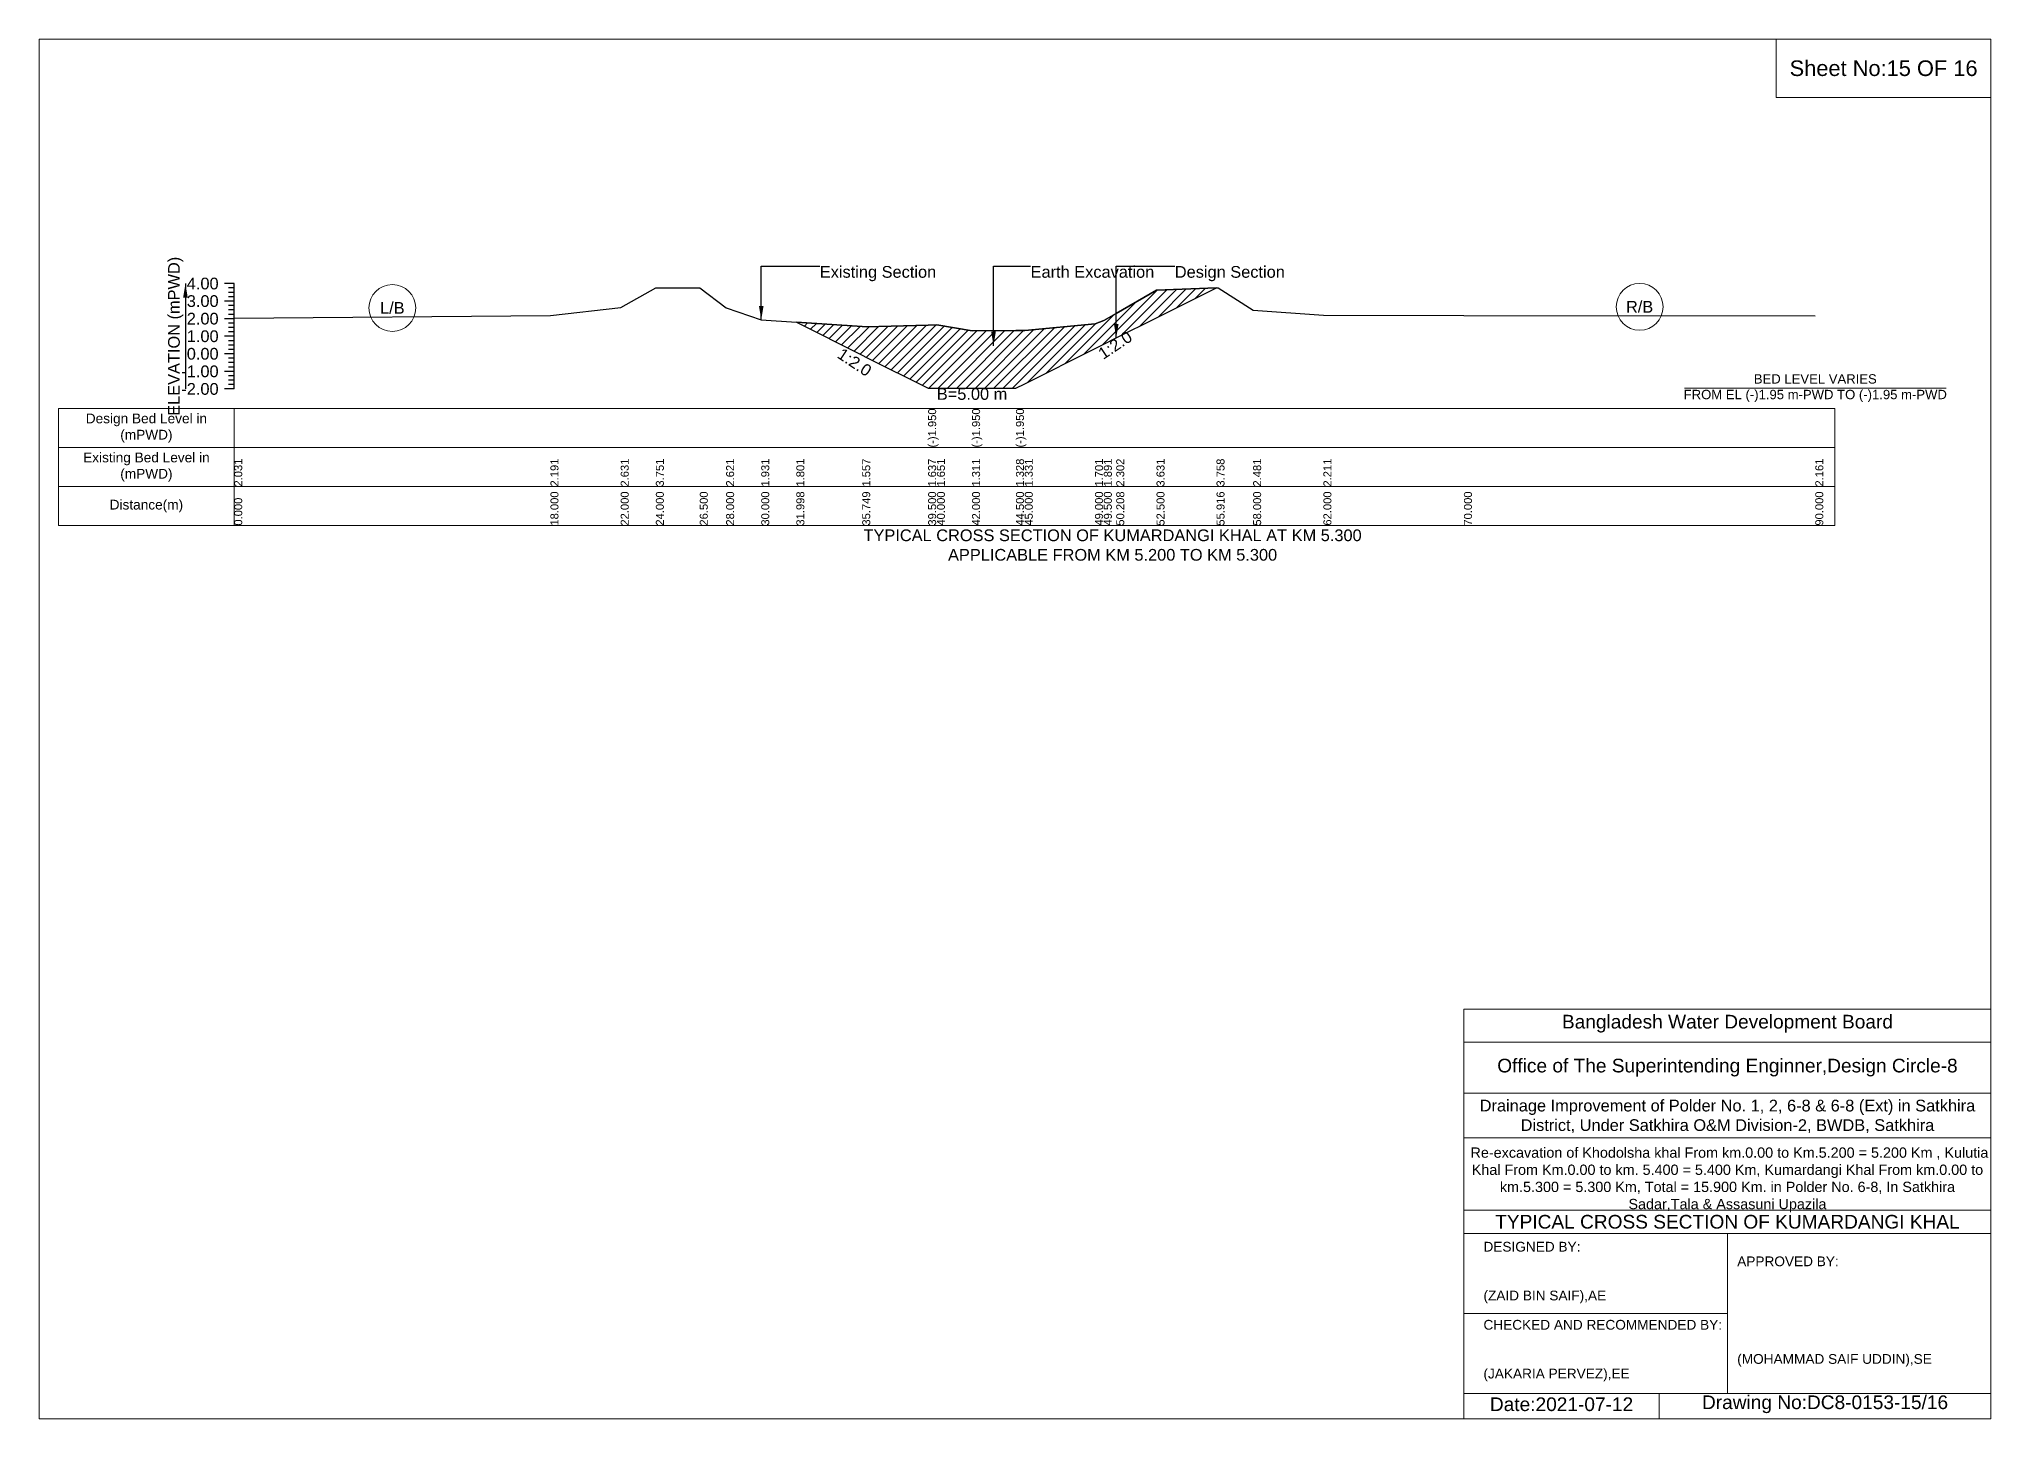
# Model space of a CAD drawing. Header units: inches. Extents: x 91000 to 568000, y -5656 to 0.
# Drawn here: x 550000 to 558000, y -5656 to 0 of the extents above; entities that cross this region are included whole.
import ezdxf

# ---------------------------------------------------------------- set-up
doc = ezdxf.new("R2010")
doc.units = ezdxf.units.IN
doc.header["$LTSCALE"] = 7
doc.header["$MEASUREMENT"] = 0
for name, color, linetype, lineweight in [('Cross section Data Border', 7, 'Continuous', 9), ('Cross Section Labels', 7, 'Continuous', 9), ('Existing_Bed_Level for Xsection', 7, 'Continuous', 25)]:
    doc.layers.add(name, color=color, linetype=linetype, lineweight=lineweight)
doc.styles.get("Standard").update_dxf_attribs({"font": 'arial.ttf'})
doc.dimstyles.get("Standard").update_dxf_attribs({"dimtxt": 0.18, "dimasz": 0.18, "dimexe": 0.18, "dimexo": 0.0625, "dimgap": 0.09, "dimtad": 0, "dimtih": 1, "dimtoh": 1, "dimdec": 4, "dimzin": 0, "dimdsep": 46, "dimtxsty": 'Standard', "dimcen": 0.09, "dimadec": 0, "dimazin": 0, "dimtfac": 1, "dimtdec": 4, "dimtofl": 0, "dimtmove": 0, "dimatfit": 3, "dimfxl": 1, "dimtolj": 1, "dimtzin": 0, "dimarcsym": 0})

msp = doc.modelspace()

# ---------------------------------------------------------------- hatches: boundary and pattern name
at = {"layer": 'Existing_Bed_Level for Xsection'}
h = msp.add_hatch(dxfattribs=at)
h.set_pattern_fill('ANSI31', color=256, scale=216, style=0)
h.paths.add_polyline_path([(553103.8, -1160.7), (553373.9, -1295.8), (553392, -1304.8), (553644, -1430.8), (553680, -1430.8), (553824, -1430.8), (554004, -1430.8), (554040, -1412.8), (554328, -1268.8), (554364, -1250.8), (554415, -1225.3), (554580, -1142.8), (554825.9, -1019.8), (554580, -1029), (554415, -1124.7), (554364, -1154.2), (554328, -1167.9), (554040, -1194.6), (554004, -1194.8), (553824, -1196), (553680, -1171.5), (553644, -1172.5), (553392, -1179.4), (553373.9, -1178.3)])

# ---------------------------------------------------------------- linework, layer by layer
at = {"layer": 'Cross section Data Border'}
msp.add_lwpolyline([(550080, -1514.4), (557360, -1514.4), (557360, -1994.4), (550080, -1994.4)], close=True, dxfattribs=at)
for points in [[(550800, -1514.4), (550800, -1994.4)], [(550080, -1674.4), (557360, -1674.4)], [(550080, -1834.4), (557360, -1834.4)]]:
    msp.add_lwpolyline(points, dxfattribs=at)
at = {"layer": 'Cross Section Labels'}
for points in [[(550000, 0), (558000, 0), (558000, -5656), (550000, -5656)], [(557120, 0), (558000, 0), (558000, -240), (557120, -240)]]:
    msp.add_lwpolyline(points, close=True, dxfattribs=at)
for points in [[(556744.2, -1430.8), (557815.8, -1430.8)], [(555840, -5656), (555840, -3976), (558000, -3976)], [(555840, -4112), (558000, -4112)], [(555840, -4320), (558000, -4320)], [(555840, -4504), (558000, -4504)], [(555840, -4800), (558000, -4800)], [(555840, -4896), (558000, -4896)], [(556920, -4896), (556920, -5552)], [(555840, -5224), (556920, -5224)], [(555840, -5552), (558000, -5552)], [(556640, -5552), (556640, -5656)]]:
    msp.add_lwpolyline(points, dxfattribs=at)
for centre in [(551448, -1102.4), (556560, -1097.7)]:
    msp.add_circle(centre, 96, dxfattribs=at)
at = {"layer": 'Existing_Bed_Level for Xsection'}
for points in [[(550800, -1002.4), (550760, -1002.4)], [(550800, -1020.4), (550776, -1020.4)], [(550800, -1038.4), (550776, -1038.4)], [(550800, -1434.4), (550800, -1362.4), (550800, -1290.4), (550800, -1218.4), (550800, -1146.4), (550800, -1074.4), (550800, -1002.4)], [(550800, -1144.2), (552096, -1132.6), (552384, -1101), (552528, -1020.3), (552708, -1020.3), (552816, -1101.7), (552960, -1151.4), (553103.8, -1160.7), (553373.9, -1178.3), (553392, -1179.4), (553644, -1172.5), (553644, -1172.5), (553680, -1171.5), (553824, -1196), (553824, -1196), (554004, -1194.8), (554004, -1194.8), (554040, -1194.6), (554328, -1167.9), (554364, -1154.2), (554415, -1124.7), (554580, -1029), (554825.9, -1019.8), (554832, -1019.6), (554976, -1111.8), (555264, -1131.2), (555840, -1132.6), (557280, -1134.8)], [(550800, -1074.4), (550760, -1074.4)], [(550800, -1056.4), (550776, -1056.4)], [(550800, -1092.4), (550776, -1092.4)], [(550800, -1110.4), (550776, -1110.4)], [(550800, -1146.4), (550760, -1146.4)], [(550800, -1128.4), (550776, -1128.4)], [(550800, -1164.4), (550776, -1164.4)], [(550800, -1182.4), (550776, -1182.4)], [(550800, -1218.4), (550760, -1218.4)], [(550800, -1200.4), (550776, -1200.4)], [(550800, -1236.4), (550776, -1236.4)], [(550800, -1254.4), (550776, -1254.4)], [(550800, -1272.4), (550776, -1272.4)], [(550800, -1290.4), (550760, -1290.4)], [(550800, -1308.4), (550776, -1308.4)], [(550800, -1326.4), (550776, -1326.4)], [(550800, -1344.4), (550776, -1344.4)], [(550800, -1362.4), (550760, -1362.4)], [(550800, -1434.4), (550760, -1434.4)], [(550800, -1380.4), (550776, -1380.4)], [(550800, -1398.4), (550776, -1398.4)], [(550800, -1416.4), (550776, -1416.4)]]:
    msp.add_lwpolyline(points, dxfattribs=at)
msp.add_lwpolyline([(553103.8, -1160.7), (553103.8, -1160.7), (553373.9, -1295.8), (553392, -1304.8), (553644, -1430.8), (553644, -1430.8), (553680, -1430.8), (553824, -1430.8), (553824, -1430.8), (554004, -1430.8), (554004, -1430.8), (554040, -1412.8), (554328, -1268.8), (554364, -1250.8), (554415, -1225.3), (554580, -1142.8), (554825.9, -1019.8), (554825.9, -1019.8), (554825.9, -1019.8), (554580, -1029), (554415, -1124.7), (554364, -1154.2), (554328, -1167.9), (554040, -1194.6), (554004, -1194.8), (554004, -1194.8), (553824, -1196), (553824, -1196), (553680, -1171.5), (553644, -1172.5), (553644, -1172.5), (553392, -1179.4), (553373.9, -1178.3), (553103.8, -1160.7)], close=True, dxfattribs=at)

# ---------------------------------------------------------------- texts
at = {"layer": 'Cross section Data Border', "char_height": 40, "width": 640, "attachment_point": 5}
for s, insert in [('Design Bed Level in (mPWD)', (550440, -1594.4)), ('Existing Bed Level in (mPWD)', (550440, -1754.4)), ('Distance(m)', (550440, -1914.4))]:
    msp.add_mtext(s, dxfattribs=dict(at, insert=insert))
at = {"layer": 'Cross Section Labels'}
for s, insert, char_height, attachment_point in [('Sheet No:15 OF 16', (557560, -120), 64, 5), ('Existing Section', (553200, -930.4), 48, 1), ('Earth Excavation', (554064, -930.4), 48, 1), ('Design Section', (554655, -930.4), 48, 1), ('L/B', (551448, -1102.4), 48, 5), ('R/B', (556560, -1097.7), 48, 5), ('B=5.00 m', (553824, -1430.8), 48, 2), ('BED LEVEL VARIES ^JFROM EL (-)1.95 m-PWD TO (-)1.95 m-PWD', (557280, -1430.8), 38.4, 5), ('TYPICAL CROSS SECTION OF KUMARDANGI KHAL AT KM 5.300^JAPPLICABLE FROM KM 5.200 TO KM 5.300', (554400, -2074.4), 48, 5), ('Bangladesh Water Development Board', (556920, -4036), 56, 5), ('Office of The Superintending Enginner,Design Circle-8', (556920, -4216), 56, 5)]:
    msp.add_mtext(s, dxfattribs=dict(at, insert=insert, char_height=char_height, attachment_point=attachment_point))
at = {"layer": 'Cross Section Labels', "char_height": 48, "attachment_point": 2}
for insert, rotation in [((554397, -1234.3), 33.69007), ((553355.9, -1304.8), 326.30993)]:
    msp.add_mtext('1:2.0', dxfattribs=dict(at, insert=insert, rotation=rotation))
at = {"layer": 'Cross Section Labels'}
for s, insert, char_height, width, attachment_point in [('Drainage Improvement of Polder No. 1, 2, 6-8 & 6-8 (Ext) in Satkhira District, Under Satkhira O&M Division-2, BWDB, Satkhira', (556920, -4416), 48, 2240, 5), (' Re-excavation of Khodolsha khal From km.0.00 to Km.5.200 = 5.200 Km , Kulutia Khal From Km.0.00 to km. 5.400 = 5.400 Km, Kumardangi Khal From km.0.00 to km.5.300 = 5.300 Km, Total = 15.900 Km. in Polder No. 6-8, In Satkhira Sadar,Tala & Assasuni Upazila', (556920, -4676), 42.1524, 2160, 5), ('TYPICAL CROSS SECTION OF KUMARDANGI KHAL', (556920, -4848), 56, 2240, 5), ('DESIGNED BY:^J^J^J(ZAID BIN SAIF),AE', (555920, -5056), 40, 1120, 4), ('APPROVED BY:^J^J^J^J^J^J(MOHAMMAD SAIF UDDIN),SE', (556960, -5216), 40, 1120, 4), ('CHECKED AND RECOMMENDED BY:^J^J^J(JAKARIA PERVEZ),EE', (555920, -5376), 40, 1120, 4), ('Date:2021-07-12', (556240, -5596), 56, 1120, 5), ('Drawing No:DC8-0153-15/16', (557320, -5596), 56, 1760, 5)]:
    msp.add_mtext(s, dxfattribs=dict(at, insert=insert, char_height=char_height, width=width, attachment_point=attachment_point))
at = {"layer": 'Existing_Bed_Level for Xsection', "rotation": 90}
for s, insert, char_height, attachment_point in [('ELEVATION (mPWD)', (550560, -1218.4), 48, 5), ('(-)1.950', (553644, -1674.4), 32.8, 1), ('(-)1.950', (553824, -1674.4), 32.8, 1), ('(-)1.950', (554004, -1674.4), 32.8, 1), ('2.031', (550800, -1834.4), 32.8, 1), ('2.191', (552096, -1834.4), 32.8, 1), ('2.631', (552384, -1834.4), 32.8, 1), ('3.751', (552528, -1834.4), 32.8, 1), ('2.621', (552816, -1834.4), 32.8, 1), ('1.931', (552960, -1834.4), 32.8, 1), ('1.801', (553103.8, -1834.4), 32.8, 1), ('1.557', (553373.9, -1834.4), 32.8, 1), ('1.637', (553644, -1834.4), 32.8, 1), ('1.651', (553680, -1834.4), 32.8, 1), ('1.311', (553824, -1834.4), 32.8, 1), ('1.328', (554004, -1834.4), 32.8, 1), ('1.331', (554040, -1834.4), 32.8, 1), ('1.701', (554328, -1834.4), 32.8, 1), ('1.891', (554364, -1834.4), 32.8, 1), ('2.302', (554415, -1834.4), 32.8, 1), ('3.631', (554580, -1834.4), 32.8, 1), ('3.758', (554825.9, -1834.4), 32.8, 1), ('2.481', (554976, -1834.4), 32.8, 1), ('2.211', (555264, -1834.4), 32.8, 1), ('2.161', (557280, -1834.4), 32.8, 1), ('0.000', (550800, -1994.4), 32.8, 1), ('18.000', (552096, -1994.4), 32.8, 1), ('22.000', (552384, -1994.4), 32.8, 1), ('24.000', (552528, -1994.4), 32.8, 1), ('26.500', (552708, -1994.4), 32.8, 1), ('28.000', (552816, -1994.4), 32.8, 1), ('30.000', (552960, -1994.4), 32.8, 1), ('31.998', (553103.8, -1994.4), 32.8, 1), ('35.749', (553373.9, -1994.4), 32.8, 1), ('39.500', (553644, -1994.4), 32.8, 1), ('40.000', (553680, -1994.4), 32.8, 1), ('42.000', (553824, -1994.4), 32.8, 1), ('44.500', (554004, -1994.4), 32.8, 1), ('45.000', (554040, -1994.4), 32.8, 1), ('49.000', (554328, -1994.4), 32.8, 1), ('49.500', (554364, -1994.4), 32.8, 1), ('50.208', (554415, -1994.4), 32.8, 1), ('52.500', (554580, -1994.4), 32.8, 1), ('55.916', (554825.9, -1994.4), 32.8, 1), ('58.000', (554976, -1994.4), 32.8, 1), ('62.000', (555264, -1994.4), 32.8, 1), ('70.000', (555840, -1994.4), 32.8, 1), ('90.000', (557280, -1994.4), 32.8, 1)]:
    msp.add_mtext(s, dxfattribs=dict(at, insert=insert, char_height=char_height, attachment_point=attachment_point))
at = {"layer": 'Existing_Bed_Level for Xsection', "char_height": 48, "attachment_point": 6}
for s, insert in [('4.00', (550736, -1002.4)), ('3.00', (550736, -1074.4)), ('2.00', (550736, -1146.4)), ('1.00', (550736, -1218.4)), ('0.00', (550736, -1290.4)), ('-1.00', (550736, -1362.4)), ('-2.00', (550736, -1434.4))]:
    msp.add_mtext(s, dxfattribs=dict(at, insert=insert))

# ---------------------------------------------------------------- leaders
at = {"layer": 'Cross Section Labels', "annotation_type": 0, "has_hookline": 1, "hookline_direction": 0}
for points, text_width in [([(552960, -1151.4), (552960, -930.4), (553199.9, -930.4)], 467.2), ([(553911.9, -1257.3), (553911.9, -930.4), (554063.9, -930.4)], 497), ([(554415, -1225.3), (554415, -930.4), (554654.9, -930.4)], 441.2)]:
    msp.add_leader(points, dimstyle='Standard', override={"dimasz": 57.6}, dxfattribs=dict(at, text_width=text_width))
at = {"layer": 'Existing_Bed_Level for Xsection'}
msp.add_leader([(550600, -1002.4), (550600, -1434.4)], dimstyle='Standard', override={"dimasz": 57.6}, dxfattribs=at)

doc.saveas('drawing.dxf')
